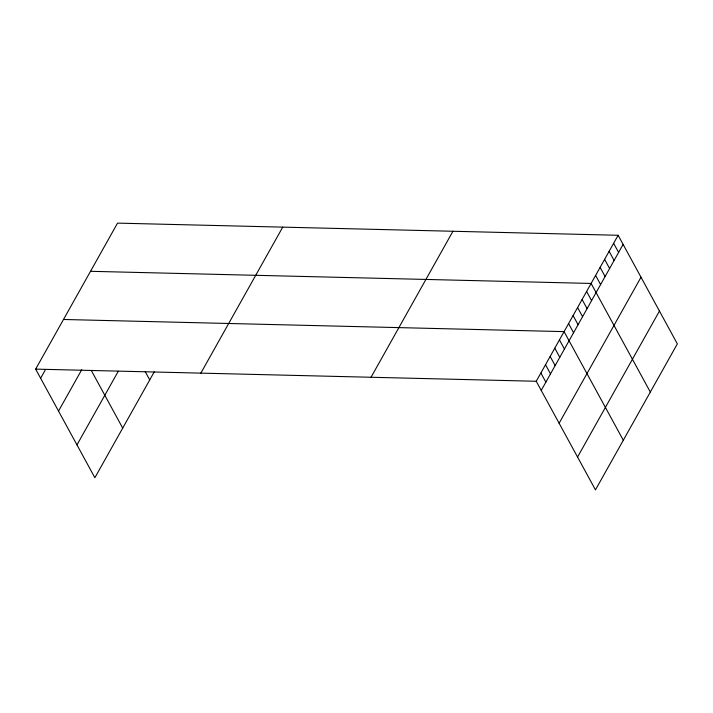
<?xml version="1.0" encoding="UTF-8"?>
<svg xmlns="http://www.w3.org/2000/svg" width="713" height="713" viewBox="0 0 713 713"><rect width="100%" height="100%" fill="white"/><g stroke="black" fill="none" stroke-linecap="round" stroke-linejoin="round"><path stroke-width="1.07" d="M154.24 371.883L94.865 477.728L35.65 369.12L117.538 223.124L618.135 235.272L677.35 343.88L595.462 489.876L536.238 381.268L618.135 235.272M40.632 378.255L45.275 369.985M58.528 411.089L81.737 369.717M76.968 444.903L118.322 371.179M200.843 373.131L282.74 227.135M371.045 377.257L452.942 231.262M541.22 390.403L623.117 244.407M559.126 423.237L641.014 277.232M577.557 457.051L659.454 311.055M90.515 271.305L591.113 283.444L650.327 392.061M63.493 319.477L564.081 331.625L623.305 440.242M35.65 369.12L536.238 381.268M613.626 243.302L618.617 252.438M609.125 251.333L614.107 260.468M604.624 259.363L609.606 268.498M600.114 267.393L605.096 276.528M595.613 275.423L600.596 284.558M586.603 291.474L591.585 300.619M582.102 299.505L587.084 308.649M577.592 307.535L582.583 316.679M573.092 315.565L578.074 324.709M568.591 323.595L573.573 332.739M559.447 339.896L564.429 349.04M554.803 348.176L559.785 357.311M550.16 356.447L555.151 365.591M545.525 364.717L550.507 373.862M540.882 372.997L545.864 382.132M145.265 371.705L149.739 379.913M91.496 370.84L122.707 428.094"/></g></svg>
